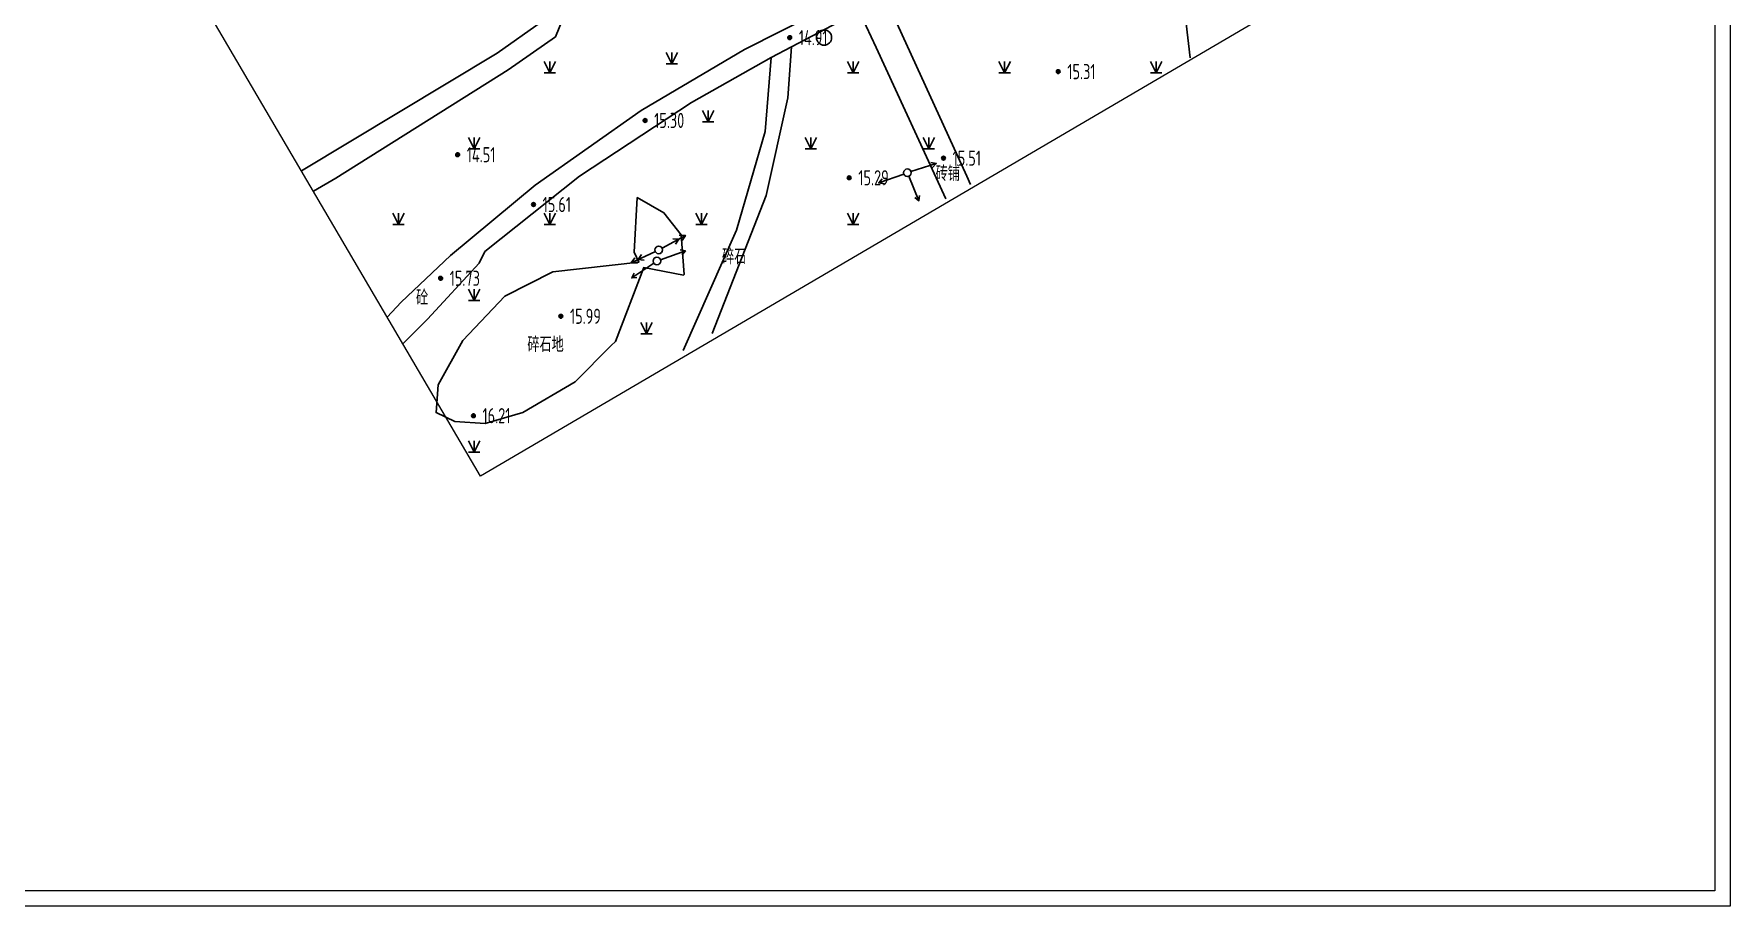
# Model space of a CAD drawing. Extents: x -51322 to 334811, y -147916 to 129288.
# Drawn here: x 110994 to 334811, y -147916 to -32884 of the extents above; entities that cross this region are included whole.
import ezdxf
from ezdxf.enums import TextEntityAlignment as Align

# ---------------------------------------------------------------- set-up
doc = ezdxf.new("R2010")
doc.units = 0
doc.header["$LTSCALE"] = 1000
doc.header["$MEASUREMENT"] = 0
doc.layers.get('0').update_dxf_attribs({"lineweight": 5})
for name, color, linetype in [('DGX', 2, 'Continuous'), ('DLSS', 4, 'Continuous'), ('DMTZ', 3, 'Continuous'), ('GCD', 1, 'Continuous'), ('GXYZ', 2, 'Continuous'), ('SXSS', 5, 'Continuous'), ('ZBTZ', 3, 'Continuous')]:
    doc.layers.add(name, color=color, linetype=linetype)
doc.styles.add('HZ', font='rs.shx', dxfattribs={"width": 0.8, "bigfont": 'hztxt.shx'})
doc.styles.get("Standard").update_dxf_attribs({"font": 'gbenor.shx', "bigfont": 'gbcbig.shx'})
doc.linetypes.add('10421', pattern='A,2,[150,AAA.SHX,S=0.5,R=0,X=0,Y=0.5],1e-11', length=2)
doc.linetypes.add('1161', pattern='A,0,[149,AAA.SHX,S=0.15,R=0,X=0,Y=0],-1.6', length=1.6)

# ---------------------------------------------------------------- blocks, each defined once
blk = doc.blocks.new('gc124')
for p, q in [((-0.75, 1.5), (0, 0)), ((-0.75, 0), (0.75, 0)), ((0, 0), (0, 1.5)), ((0, 0), (0.75, 1.5))]:
    blk.add_line(p, q)
blk = doc.blocks.new('gc170')
at = {"linetype": 'Continuous'}
blk.add_circle((0, 0), 0.5, dxfattribs=at)
blk = doc.blocks.new('gc013a')
at = {"linetype": 'Continuous'}
blk.add_line((0.5, 0), (4, 0), dxfattribs=at)
at = {"linetype": 'Continuous', "flags": 128}
for points in [[(2.31, -0.4), (3, 0), (2.31, 0.4)], [(3.31, -0.4), (4, 0), (3.31, 0.4)]]:
    blk.add_lwpolyline(points, dxfattribs=at)
blk = doc.blocks.new('gc013b')
at = {"linetype": 'Continuous'}
blk.add_line((0.5, 0), (4, 0), dxfattribs=at)
at = {"linetype": 'Continuous', "flags": 128}
blk.add_lwpolyline([(3.39, 0.35), (4, 0), (3.39, -0.35)], dxfattribs=at)
blk = doc.blocks.new('gc188')
blk.add_circle((0, 0), 1)
blk = doc.blocks.new('gc200')
h = blk.add_hatch(color=256)
edge = h.paths.add_edge_path()
edge.add_arc((0, 0), 0.25, 0, 360)
blk.add_circle((0, 0), 0.25)
blk = doc.blocks.new('dfdfsdf')
at = {"linetype": 'Continuous'}
blk.add_lwpolyline([(113862.58, -17465.67), (113987.58, -17392.37), (114042.65, -17486.28), (113917.65, -17559.58)], close=True, dxfattribs=at)
at = {"layer": 'DGX', "linetype": 'Continuous', "flags": 128}
for points in [[(114011.29, -17504.37), (114004.94, -17450.03), (114001.04, -17415.32)], [(114005.1, -17451.15), (114011.29, -17504.37)]]:
    blk.add_lwpolyline(points, dxfattribs=at)
at = {"layer": 'DLSS', "linetype": 'Continuous', "flags": 128}
for points, elevation in [([(113905.34, -17538.6), (113907.17, -17536.6), (113913.69, -17530.46), (113924.85, -17521.19), (113938.86, -17511.33), (113952.48, -17503.26), (113966.68, -17496.05), (113966.01, -17494.55), (113962.48, -17486.8), (113961.8, -17485.3), (113964.73, -17483.71), (113968.68, -17491.62), (113970.3, -17494.97), (113972.77, -17493.71), (113980.2, -17491.05), (113991.36, -17487.97), (114001.41, -17485.78), (114001.41, -17485.78), (114017.81, -17482.41), (114027.03, -17480.36), (114038.37, -17478.13)], 16.77), ([(113948.21, -17540.76), (113955.33, -17522.54), (113958.2, -17509.65), (113958.69, -17502.94), (113967.65, -17498.22), (113968.53, -17500.21), (113969.85, -17503), (113979.04, -17522.97)], 16.12), ([(113982.32, -17521.08), (113981.81, -17519.98), (113972.12, -17498.75), (113972.1, -17498.72)], 16.55), ([(113944.38, -17542.97), (113951.41, -17527.1), (113955.21, -17514.08), (113956, -17504.33), (113945.5, -17510.29), (113930.69, -17519.97), (113918.23, -17529.94), (113917.48, -17531.48), (113910.65, -17538.86), (113907.4, -17542.1)], 16.76)]:
    blk.add_lwpolyline(points, dxfattribs=dict(at, elevation=elevation))
at = {"layer": 'DMTZ', "linetype": '10421', "flags": 128}
blk.add_lwpolyline([(113895.59, -17521.97), (113898.57, -17520.26), (113921.3, -17505.95), (113927.52, -17501.59), (113929.7, -17496.29), (113928.94, -17492.98), (113926.18, -17488.24), (113918.61, -17473.24), (113915.74, -17472.35), (113910.07, -17472.45), (113906.22, -17474.87), (113896.65, -17481.19), (113877.67, -17491.42)], dxfattribs=at)
at = {"layer": 'SXSS', "color": 5, "linetype": 'Continuous', "elevation": 13.76, "flags": 128}
blk.add_lwpolyline([(113894.02, -17519.29), (113919.86, -17503.77), (113925.71, -17499.65), (113927.06, -17495.53), (113916.41, -17475.11), (113910.8, -17475.11), (113878.72, -17493.2)], dxfattribs=at)
at = {"layer": 'ZBTZ', "linetype": '1161', "flags": 128}
for points, elevation in [([(113956, -17504.33), (113958.69, -17502.94)], 15.98), ([(113935.45, -17541.81), (113934.9, -17542.34), (113930.13, -17547.13), (113923.25, -17551.14), (113918.25, -17552.6), (113914.25, -17552.34), (113911.78, -17551.17), (113912.05, -17547.49), (113915.3, -17541.66), (113920.86, -17535.81), (113927.2, -17532.61), (113938.54, -17531.33), (113937.92, -17530.02), (113938.33, -17522.82), (113941.85, -17524.82), (113944.12, -17527.72), (113944.5, -17532.98), (113944.44, -17533.04)], 16.54), ([(113944.44, -17533.04), (113939.18, -17532.04), (113935.45, -17541.81)], 16.54)]:
    blk.add_lwpolyline(points, dxfattribs=dict(at, elevation=elevation))
at = {"layer": 'GCD', "linetype": 'Continuous'}
ref = blk.add_blockref('gc200', (113958.45, -17501.72, 14.91), dxfattribs=at)
ref.add_attrib('height', '14.91', dxfattribs={"linetype": 'Continuous', "height": 2, "width": 0.8}).set_placement((113959.65, -17501.72, 14.91), align=Align.MIDDLE_LEFT)
ref = blk.add_blockref('gc200', (113993.88, -17506.2, 15.31), dxfattribs=at)
ref.add_attrib('height', '15.31', dxfattribs={"linetype": 'Continuous', "height": 2, "width": 0.8}).set_placement((113995.08, -17506.2, 15.31), align=Align.MIDDLE_LEFT)
ref = blk.add_blockref('gc200', (113939.36, -17512.64, 15.3), dxfattribs=at)
ref.add_attrib('height', '15.30', dxfattribs={"linetype": 'Continuous', "height": 2, "width": 0.8}).set_placement((113940.56, -17512.64, 15.3), align=Align.MIDDLE_LEFT)
ref = blk.add_blockref('gc200', (113914.63, -17517.16, 14.51), dxfattribs=at)
ref.add_attrib('height', '14.51', dxfattribs={"linetype": 'Continuous', "height": 2, "width": 0.8}).set_placement((113915.83, -17517.16, 14.51), align=Align.MIDDLE_LEFT)
ref = blk.add_blockref('gc200', (113978.74, -17517.61, 15.51), dxfattribs=at)
ref.add_attrib('height', '15.51', dxfattribs={"linetype": 'Continuous', "height": 2, "width": 0.8}).set_placement((113979.94, -17517.61, 15.51), align=Align.MIDDLE_LEFT)
ref = blk.add_blockref('gc200', (113966.3, -17520.2, 15.29), dxfattribs=at)
ref.add_attrib('height', '15.29', dxfattribs={"linetype": 'Continuous', "height": 2, "width": 0.8}).set_placement((113967.5, -17520.2, 15.29), align=Align.MIDDLE_LEFT)
ref = blk.add_blockref('gc200', (113924.64, -17523.73, 15.61), dxfattribs=at)
ref.add_attrib('height', '15.61', dxfattribs={"linetype": 'Continuous', "height": 2, "width": 0.8}).set_placement((113925.84, -17523.73, 15.61), align=Align.MIDDLE_LEFT)
ref = blk.add_blockref('gc200', (113912.38, -17533.46, 15.73), dxfattribs=at)
ref.add_attrib('height', '15.73', dxfattribs={"linetype": 'Continuous', "height": 2, "width": 0.8}).set_placement((113913.58, -17533.46, 15.73), align=Align.MIDDLE_LEFT)
ref = blk.add_blockref('gc200', (113928.25, -17538.47, 15.99), dxfattribs=at)
ref.add_attrib('height', '15.99', dxfattribs={"linetype": 'Continuous', "height": 2, "width": 0.8}).set_placement((113929.45, -17538.47, 15.99), align=Align.MIDDLE_LEFT)
ref = blk.add_blockref('gc200', (113916.71, -17551.58, 16.21), dxfattribs=at)
ref.add_attrib('height', '16.21', dxfattribs={"linetype": 'Continuous', "height": 2, "width": 0.8}).set_placement((113917.91, -17551.58, 16.21), align=Align.MIDDLE_LEFT)
at = {"layer": 'GXYZ', "linetype": 'Continuous'}
for name, p in [('gc188', (113962.98, -17501.71, 15.95)), ('gc170', (113973.97, -17519.54)), ('gc170', (113941.17, -17529.72)), ('gc170', (113941.17, -17529.72)), ('gc170', (113940.92, -17531.18))]:
    blk.add_blockref(name, p, dxfattribs=at)
for name, p, rotation in [('gc013b', (113973.97, -17519.54), 17.83373506095415), ('gc013b', (113973.97, -17519.54), 199.4090197268351), ('gc013b', (113973.97, -17519.54), 292.4145284964145), ('gc013a', (113941.17, -17529.72), 28.75337038159673), ('gc013a', (113941.17, -17529.72), 205.0209025878333), ('gc013b', (113940.92, -17531.18), 213.7161037583566), ('gc013b', (113940.92, -17531.18), 19.40901972683516)]:
    blk.add_blockref(name, p, dxfattribs=dict(at, rotation=rotation))
at = {"layer": 'ZBTZ', "linetype": 'Continuous'}
for p in [(113942.91, -17505.18), (113926.81, -17506.38), (113966.81, -17506.38), (113986.81, -17506.38), (114006.81, -17506.38), (113947.68, -17512.83), (113916.81, -17516.38), (113961.24, -17516.38), (113976.81, -17516.38), (113906.81, -17526.38), (113926.81, -17526.38), (113946.81, -17526.38), (113966.81, -17526.38), (113916.81, -17536.38), (113939.56, -17540.8), (113916.81, -17556.38)]:
    blk.add_blockref('gc124', p, dxfattribs=at)
at = {"layer": 'DLSS', "linetype": 'Continuous', "style": 'HZ', "width": 0.8}
for s, p in [('砖铺', (113979.3, -17519.54)), ('碎石', (113951.12, -17530.49)), ('砼', (113909.94, -17535.89)), ('碎石地', (113926.23, -17542.08))]:
    blk.add_text(s, height=2, dxfattribs=at).set_placement(p, align=Align.MIDDLE)

msp = doc.modelspace()

# ---------------------------------------------------------------- linework, layer by layer
for points in [[(-51322.4, 129288), (334810.8, 129288), (334810.8, -147915.5), (-51322.4, -147915.5)], [(-49322.4, 127288), (332810.8, 127288), (332810.8, -145915.5), (-49322.4, -145915.5)]]:
    msp.add_lwpolyline(points, close=True)

# ---------------------------------------------------------------- block references
at = {"xscale": 1000, "yscale": 1000, "zscale": 1000}
msp.add_blockref('dfdfsdf', (-113747722.4, 17468345.6, -15245.7), dxfattribs=at)

doc.saveas('drawing.dxf')
